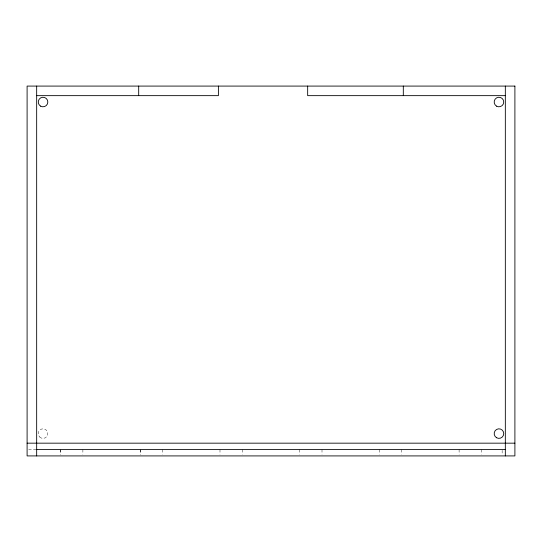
<?xml version="1.0" encoding="UTF-8"?>
<svg xmlns="http://www.w3.org/2000/svg" width="542" height="542" viewBox="0 0 542 542"><rect width="100%" height="100%" fill="white"/><g stroke="black" fill="none" stroke-linecap="round" stroke-linejoin="round"><path stroke-width="0.41" stroke-dasharray="2.71 2.03" d="M28.692 449.542L35.867 449.542M502.149 450.341L502.149 454.325M481.425 449.542L481.411 454.325M459.108 449.542L459.121 454.325M401.717 449.542L401.717 454.325M379.4 449.542L379.4 454.325M322.002 449.542L322.009 454.325M299.692 449.542L299.706 454.325M242.308 449.542L242.308 454.325M219.991 449.542L219.991 454.325M162.6 449.542L162.559 454.325M140.324 449.542L140.324 454.325M140.283 449.542L140.283 454.325M82.892 449.542L82.858 454.325M60.616 449.542L60.616 454.325M60.575 449.542L60.575 454.325M39.661 436.981A4.783 4.783 0 0 0 47.662 434.84A4.783 4.783 0 0 0 41.802 428.979A4.783 4.783 0 0 0 39.661 436.981"/><path stroke-width="0.81" d="M36.666 95.649L218.392 95.649L218.392 86.083M505.334 95.649L307.666 95.649L307.666 86.083M27.1 443.166L514.9 443.166M36.666 449.542L505.334 449.542M505.334 86.083L505.334 455.917M403.309 86.083L403.309 95.649M138.691 86.083L138.691 95.649M36.666 86.083L36.666 455.917M514.9 86.083L27.1 86.083L27.1 455.917L514.9 455.917L514.9 86.083M496.567 106.164A4.783 4.783 0 0 0 503.742 102.025A4.783 4.783 0 0 0 496.567 97.885A4.783 4.783 0 0 0 496.567 106.164M40.65 106.164A4.783 4.783 0 0 0 47.825 102.025A4.783 4.783 0 0 0 40.65 97.885A4.783 4.783 0 0 0 40.65 106.164M496.567 437.74A4.783 4.783 0 0 0 503.742 433.6A4.783 4.783 0 0 0 496.567 429.46A4.783 4.783 0 0 0 496.567 437.74"/></g></svg>
